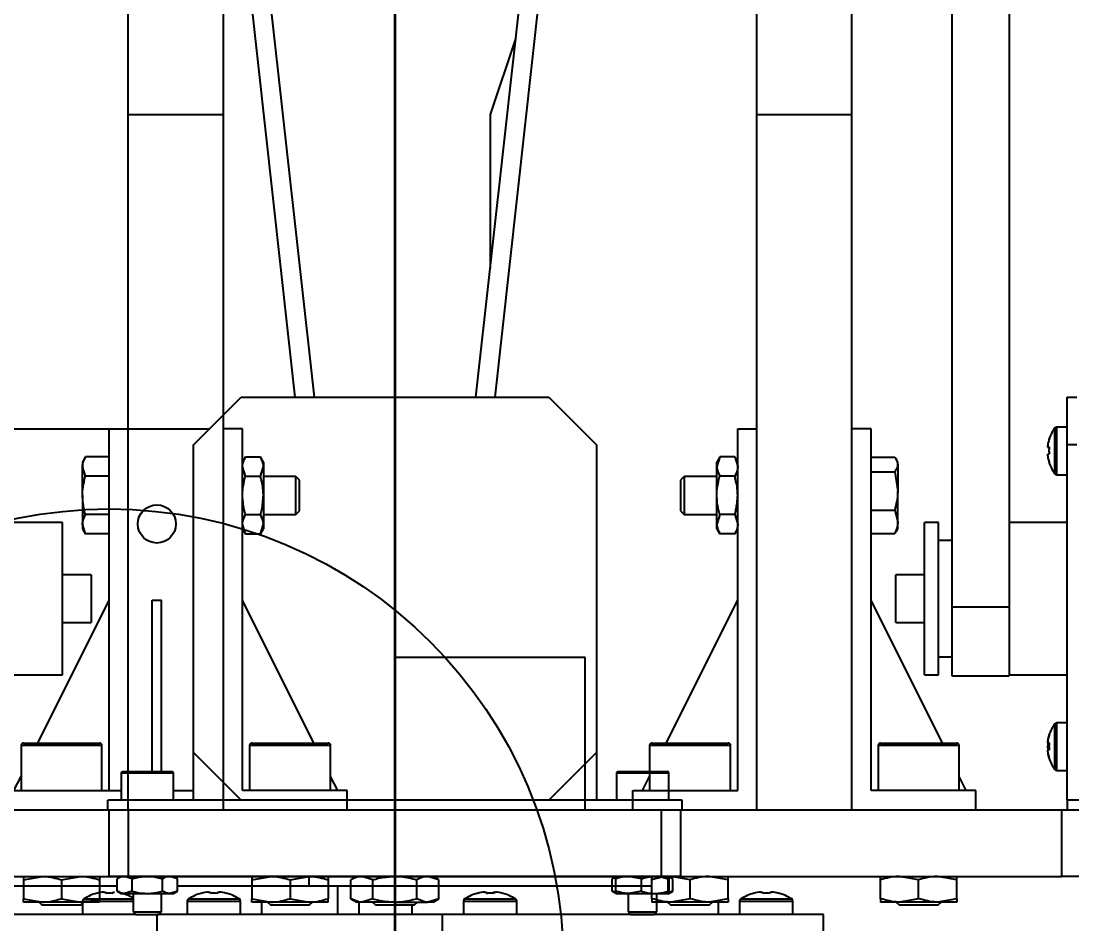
# Model space of a CAD drawing. Header units: millimetres. Extents: x -117 to 822, y -67 to 297.
# Drawn here: x 747 to 783.78, y 208.37 to 239.97 of the extents above; entities that cross this region are included whole.
import ezdxf

# ---------------------------------------------------------------- set-up
doc = ezdxf.new("R2010")
doc.units = ezdxf.units.MM
doc.layers.add('FORMAT', color=7, linetype='Continuous')
doc.layers.add('KHUNGTEN', color=7, linetype='Continuous', lineweight=35)
doc.styles.add('SLDTEXTSTYLE0', font='TXT', dxfattribs={"width": 0.663})
doc.dimstyles.new('SLDDIMSTYLE1', dxfattribs={"dimtxt": 3.5, "dimasz": 3.302, "dimexe": 0, "dimexo": 0.0625, "dimgap": 0.875, "dimtad": 1, "dimdec": 0, "dimlfac": 3, "dimrnd": 1e-09, "dimzin": 12, "dimdsep": 46, "dimtxsty": 'SLDTEXTSTYLE0', "dimsah": 1, "dimcen": 0.09, "dimadec": 0, "dimazin": 3, "dimtfac": 1, "dimtdec": 0, "dimtofl": 0, "dimtmove": 0, "dimatfit": 3, "dimfxl": 0, "dimfrac": 2, "dimtolj": 1, "dimtzin": 12, "dimarcsym": 0})

# ---------------------------------------------------------------- blocks, each defined once
blk = doc.blocks.new('_D_3')
at = {"layer": 'KHUNGTEN'}
for p, q in [((760.083, 258.032), (760.083, 164.699)), ((750.083, 174.699), (750.083, 164.699)), ((750.083, 165.699), (760.083, 165.699)), ((760.083, 165.699), (782.505, 165.699))]:
    blk.add_line(p, q, dxfattribs=at)
for points in [[(750.083, 165.699), (753.385, 165.191), (753.385, 166.207)], [(760.083, 165.699), (756.781, 166.207), (756.781, 165.191)]]:
    blk.add_solid(points, dxfattribs=at)
at = {"layer": 'KHUNGTEN', "char_height": 3.5, "attachment_point": 1, "style": 'SLDTEXTSTYLE0'}
for s, insert in [('30', (765.272, 170.215)), ('0.01', (773.672, 170.215)), ('%%p', (770.318, 170.21))]:
    blk.add_mtext(s, dxfattribs=dict(at, insert=insert))
blk = doc.blocks.new('_D_4')
at = {"layer": 'KHUNGTEN'}
for p, q in [((761.083, 259.032), (794.449, 259.032)), ((793.449, 259.032), (793.449, 175.699)), ((769.416, 175.699), (794.449, 175.699))]:
    blk.add_line(p, q, dxfattribs=at)
for points in [[(793.449, 259.032), (792.941, 255.73), (793.957, 255.73)], [(793.449, 175.699), (793.957, 179.001), (792.941, 179.001)]]:
    blk.add_solid(points, dxfattribs=at)
at = {"layer": 'KHUNGTEN', "char_height": 3.5, "attachment_point": 1, "rotation": 90, "style": 'SLDTEXTSTYLE0'}
for s, insert in [('0.01', (788.933, 215.871)), ('%%p', (788.938, 212.517)), ('250', (788.933, 204.948))]:
    blk.add_mtext(s, dxfattribs=dict(at, insert=insert))

msp = doc.modelspace()

# ---------------------------------------------------------------- linework, layer by layer
at = {"color": 7, "linetype": 'Continuous', "lineweight": 25}
for p, q in [((750.7455, 236.6985), (750.7455, 265.5589)), ((754.0788, 236.6985), (754.0788, 265.5589)), ((772.7455, 236.6985), (772.7455, 265.5589)), ((776.0788, 236.6985), (776.0788, 265.5589)), ((753.0889, 258.2556), (756.5802, 226.7985)), ((763.585, 226.7985), (767.0763, 258.2556)), ((779.5788, 258.2556), (779.5788, 219.4503)), ((781.5788, 258.2556), (781.5788, 219.4503)), ((753.9684, 256.3746), (757.251, 226.7985)), ((762.9142, 226.7985), (766.1968, 256.3746)), ((764.3111, 239.3838), (763.416, 236.6985)), ((750.7455, 236.6985), (754.0788, 236.6985)), ((750.7455, 212.3652), (750.7455, 236.6985)), ((754.0788, 212.3652), (754.0788, 236.6985)), ((763.416, 236.6985), (763.416, 231.3189)), ((772.7455, 236.6985), (776.0788, 236.6985)), ((772.7455, 212.3652), (772.7455, 236.6985)), ((776.0788, 212.3652), (776.0788, 236.6985)), ((753.0326, 225.1319), (754.6993, 226.7985)), ((754.6993, 226.7985), (765.466, 226.7985)), ((765.466, 226.7985), (767.1326, 225.1319)), ((783.6121, 226.7985), (783.9455, 226.7985)), ((783.6121, 225.1319), (783.6121, 226.7985)), ((741.7493, 225.6985), (753.5993, 225.6985)), ((750.0788, 213.0319), (750.0788, 225.6985)), ((750.0788, 225.6985), (750.7455, 225.6985)), ((754.7455, 225.6985), (754.0788, 225.6985)), ((754.7455, 213.0319), (754.7455, 225.6985)), ((772.0788, 213.0319), (772.0788, 225.6985)), ((772.0788, 225.6985), (772.7455, 225.6985)), ((776.7455, 225.6985), (776.0788, 225.6985)), ((776.7455, 213.0319), (776.7455, 225.6985)), ((783.6121, 225.757), (783.2438, 225.757)), ((753.0326, 214.3652), (753.0326, 225.1319)), ((767.1326, 225.1319), (767.1326, 214.3652)), ((783.9455, 225.1319), (783.6121, 225.1319)), ((783.6121, 212.6985), (783.6121, 225.1319)), ((782.9302, 225.0535), (782.9302, 225.109)), ((782.9302, 225.0552), (782.9302, 225.0403)), ((782.9302, 225.0535), (782.9795, 225.0533)), ((782.9795, 225.0404), (782.9302, 225.0403)), ((782.9302, 224.7472), (782.9302, 224.807)), ((749.2497, 224.7123), (749.1455, 224.5319)), ((749.1455, 224.5319), (749.1455, 224.3756)), ((750.0788, 224.7123), (749.2497, 224.7123)), ((754.8497, 224.7123), (754.7455, 224.5319)), ((754.8497, 224.7123), (755.3746, 224.7123)), ((755.4788, 224.5319), (755.3746, 224.7123)), ((755.4788, 224.5319), (755.4788, 224.3756)), ((771.4497, 224.7123), (771.3455, 224.5319)), ((771.4497, 224.7123), (771.3455, 224.3756)), ((771.3455, 224.3756), (771.3455, 224.5319)), ((771.9746, 224.7123), (771.4497, 224.7123)), ((772.0788, 224.5319), (771.9746, 224.7123)), ((771.9746, 224.7123), (772.0788, 224.3756)), ((776.7455, 224.7007), (777.5746, 224.7007)), ((777.6788, 224.5319), (777.6236, 224.6275)), ((777.6788, 224.4435), (777.6788, 224.5319)), ((777.6788, 224.4435), (777.6788, 223.5185)), ((782.9302, 224.7449), (782.9302, 224.7382)), ((749.1455, 223.3652), (749.1455, 224.3756)), ((749.2497, 224.0388), (749.1455, 224.3756)), ((750.0788, 224.0388), (749.2497, 224.0388)), ((754.8497, 224.0388), (754.7455, 224.3756)), ((754.8497, 224.0388), (755.3746, 224.0388)), ((755.3746, 224.0388), (755.4788, 224.3756)), ((755.4788, 224.3756), (755.4788, 223.3652)), ((756.6155, 224.0319), (755.4788, 224.0319)), ((756.7455, 223.9019), (756.6155, 224.0319)), ((756.6155, 223.3652), (756.6155, 224.0319)), ((770.2088, 224.0319), (770.0788, 223.9019)), ((771.3455, 224.0319), (770.2088, 224.0319)), ((770.2088, 224.0319), (770.2088, 223.9813)), ((771.3455, 223.3652), (771.3455, 224.3756)), ((771.9746, 224.0388), (771.4497, 224.0388)), ((776.7455, 224.1863), (777.5746, 224.1863)), ((777.5746, 224.1863), (777.6788, 223.5185)), ((783.2438, 224.0903), (783.6121, 224.0903)), ((756.7455, 223.3652), (756.7455, 223.9019)), ((770.0788, 223.9019), (770.0788, 222.8285)), ((770.2088, 223.9813), (770.2088, 222.6985)), ((749.1455, 223.3652), (749.1455, 222.3548)), ((755.4788, 223.3652), (755.4788, 222.3548)), ((756.6155, 222.6985), (756.6155, 223.3652)), ((756.7455, 222.8285), (756.7455, 223.3652)), ((771.3455, 222.3548), (771.3455, 223.3652)), ((777.6788, 222.4403), (777.6788, 223.5185)), ((750.0788, 222.6916), (749.2497, 222.6916)), ((754.8497, 222.6916), (755.3746, 222.6916)), ((755.4788, 222.6985), (756.6155, 222.6985)), ((756.6155, 222.6985), (756.7455, 222.8285)), ((770.0788, 222.8285), (770.2088, 222.6985)), ((770.2088, 222.6985), (771.3455, 222.6985)), ((771.4497, 222.6916), (771.3455, 222.3548)), ((771.9746, 222.6916), (771.4497, 222.6916)), ((771.9746, 222.6916), (772.0788, 222.3548)), ((776.7455, 222.8508), (777.5746, 222.8508)), ((777.5746, 222.8508), (777.6788, 222.4403)), ((748.4455, 222.4152), (746.0788, 222.4152)), ((748.4455, 217.0819), (748.4455, 222.4152)), ((749.2497, 222.018), (749.1455, 222.3548)), ((749.1455, 222.3548), (749.1455, 222.1985)), ((749.1455, 222.1985), (749.2497, 222.018)), ((754.8497, 222.018), (754.7455, 222.3548)), ((754.7455, 222.1985), (754.8497, 222.018)), ((755.3746, 222.018), (755.4788, 222.3548)), ((755.3746, 222.018), (755.4788, 222.1985)), ((755.4788, 222.3548), (755.4788, 222.1985)), ((771.3455, 222.1985), (771.3455, 222.3548)), ((771.3455, 222.1985), (771.4497, 222.018)), ((771.9746, 222.018), (772.0788, 222.1985)), ((777.6236, 222.1029), (777.6788, 222.1985)), ((777.6788, 222.1985), (777.6788, 222.4403)), ((779.1121, 222.4152), (778.6121, 222.4152)), ((778.6121, 217.0819), (778.6121, 222.4152)), ((779.1121, 217.0819), (779.1121, 222.4152)), ((783.6121, 222.4152), (781.5788, 222.4152)), ((750.0788, 222.018), (749.2497, 222.018)), ((754.8497, 222.018), (755.3746, 222.018)), ((771.9746, 222.018), (771.4497, 222.018)), ((776.7455, 222.0297), (777.5746, 222.0297)), ((777.5746, 222.0297), (777.6128, 222.1069)), ((779.5788, 221.7852), (779.1121, 221.7852)), ((749.4455, 220.5819), (748.4455, 220.5819)), ((749.4455, 220.5819), (749.4455, 218.9152)), ((778.6121, 220.5819), (777.6121, 220.5819)), ((777.6121, 219.7485), (777.6121, 220.5819)), ((747.5788, 214.6985), (750.0788, 219.6985)), ((751.5826, 213.6985), (751.5826, 219.6985)), ((751.5826, 219.6985), (751.916, 219.6985)), ((751.916, 213.6985), (751.916, 219.6985)), ((757.2455, 214.6985), (754.7455, 219.6985)), ((769.5788, 214.6985), (772.0788, 219.6985)), ((779.2455, 214.6985), (776.7455, 219.6985)), ((777.6121, 218.9152), (777.6121, 219.7485)), ((781.5788, 219.4503), (779.5788, 219.4503)), ((779.5788, 219.4503), (779.5788, 217.0452)), ((781.5788, 219.4503), (781.5788, 217.0452)), ((748.4455, 218.9152), (749.4455, 218.9152)), ((777.6121, 218.9152), (778.6121, 218.9152)), ((760.0788, 217.6985), (760.0788, 212.3652)), ((760.0788, 217.6985), (766.7455, 217.6985)), ((766.7455, 212.3652), (766.7455, 217.6985)), ((779.1121, 217.7119), (779.5788, 217.7119)), ((746.0788, 217.0819), (748.4455, 217.0819)), ((778.6121, 217.0819), (779.1121, 217.0819)), ((779.5788, 217.0452), (781.5788, 217.0452)), ((781.5788, 217.0819), (783.6121, 217.0819)), ((783.6121, 215.4068), (783.2438, 215.4068)), ((746.9955, 214.6152), (746.9955, 213.0319)), ((747.0788, 214.6985), (748.4121, 214.6985)), ((748.4121, 214.6985), (749.7455, 214.6985)), ((749.8288, 213.0319), (749.8288, 214.6152)), ((754.9955, 214.6152), (754.9955, 213.0319)), ((755.0788, 214.6985), (756.4121, 214.6985)), ((756.4121, 214.6985), (757.7455, 214.6985)), ((757.8288, 213.0319), (757.8288, 214.6152)), ((768.9955, 214.6152), (768.9955, 213.0319)), ((769.0788, 214.6985), (770.4121, 214.6985)), ((770.4121, 214.6985), (771.7455, 214.6985)), ((771.8288, 213.0319), (771.8288, 214.6152)), ((776.9955, 214.6152), (776.9955, 213.0319)), ((777.0788, 214.6985), (778.4121, 214.6985)), ((778.4121, 214.6985), (779.7455, 214.6985)), ((779.8288, 213.0319), (779.8288, 214.6152)), ((782.9302, 214.7865), (782.9302, 214.7925)), ((782.9302, 214.6996), (782.9302, 214.7563)), ((782.9302, 214.6996), (782.9302, 214.6939)), ((782.9302, 214.6996), (782.9795, 214.6995)), ((782.9795, 214.694), (782.9302, 214.6939)), ((782.9302, 214.6242), (782.9302, 214.6041)), ((782.9302, 214.5227), (782.9302, 214.6041)), ((782.9302, 214.3944), (782.9302, 214.4529)), ((754.6993, 212.6985), (753.0326, 214.3652)), ((753.0326, 212.6985), (753.0326, 214.3652)), ((767.1326, 214.3652), (765.466, 212.6985)), ((767.1326, 214.3652), (767.1326, 212.6985)), ((782.9302, 214.3944), (782.9302, 214.3905)), ((782.9302, 214.3604), (782.9302, 214.3544)), ((783.2438, 213.7401), (783.6121, 213.7401)), ((746.7455, 213.0319), (746.9955, 213.5319)), ((750.4993, 213.6485), (750.4993, 212.6985)), ((750.5493, 213.6985), (752.2826, 213.6985)), ((752.3326, 212.6985), (752.3326, 213.6485)), ((758.0788, 213.0319), (757.8288, 213.5319)), ((767.8326, 213.6485), (767.8326, 212.6985)), ((767.8826, 213.6985), (769.616, 213.6985)), ((768.7455, 213.0319), (768.9955, 213.5319)), ((769.666, 212.6985), (769.666, 213.6485)), ((780.0788, 213.0319), (779.8288, 213.5319)), ((741.7493, 213.0319), (750.4993, 213.0319)), ((746.4121, 213.0319), (750.0788, 213.0319)), ((752.3326, 213.0319), (753.0326, 213.0319)), ((758.4121, 213.0319), (754.7455, 213.0319)), ((758.4121, 212.3652), (758.4121, 213.0319)), ((768.4121, 213.0319), (772.0788, 213.0319)), ((768.4121, 212.3652), (768.4121, 213.0319)), ((780.4121, 213.0319), (776.7455, 213.0319)), ((780.4121, 212.3652), (780.4121, 213.0319)), ((750.0326, 212.3652), (750.0326, 212.6985)), ((754.6993, 212.6985), (750.0326, 212.6985)), ((765.466, 212.6985), (754.6993, 212.6985)), ((770.1326, 212.6985), (765.466, 212.6985)), ((770.1326, 212.3652), (770.1326, 212.6985)), ((792.9455, 212.6985), (783.6121, 212.6985)), ((783.6121, 212.6985), (783.6121, 212.3652)), ((730.0826, 212.3652), (750.0326, 212.3652)), ((743.4122, 212.3652), (783.4121, 212.3652)), ((750.0326, 212.3652), (750.0826, 212.3652)), ((750.0826, 210.0319), (750.0826, 212.3652)), ((750.0826, 212.3652), (750.7493, 212.3652)), ((750.7493, 212.3652), (750.7493, 210.0319)), ((750.7493, 212.3652), (769.416, 212.3652)), ((769.416, 210.0319), (769.416, 212.3652)), ((769.416, 212.3652), (770.0826, 212.3652)), ((770.0826, 212.3652), (770.1326, 212.3652)), ((770.0826, 212.3652), (770.0826, 210.0319)), ((783.4121, 212.3652), (783.4121, 210.0319)), ((783.4121, 212.3652), (783.6121, 212.3652)), ((783.6121, 212.3652), (792.9455, 212.3652)), ((730.0826, 210.0319), (750.0826, 210.0319)), ((743.4121, 210.0319), (783.4121, 210.0319)), ((744.9556, 209.6985), (750.0826, 209.6985)), ((747.0788, 209.9128), (747.7455, 210.0319)), ((747.0788, 209.9128), (747.0788, 209.2509)), ((748.4121, 209.9128), (749.0788, 210.0319)), ((748.4121, 209.9128), (748.4121, 209.2509)), ((749.7455, 209.9128), (749.7455, 209.2509)), ((750.7493, 210.0319), (750.0826, 210.0319)), ((750.0826, 209.6985), (750.3575, 209.6985)), ((750.4993, 210.0319), (750.3575, 209.95)), ((750.3575, 209.5137), (750.3575, 209.95)), ((750.8867, 209.95), (750.6221, 210.0319)), ((769.416, 210.0319), (750.7493, 210.0319)), ((750.8867, 209.5137), (750.8867, 209.95)), ((751.9452, 209.5137), (751.9452, 209.95)), ((752.4744, 209.95), (752.2098, 210.0319)), ((752.4744, 209.95), (752.3326, 210.0319)), ((752.4744, 209.5137), (752.4744, 209.95)), ((752.4744, 209.6985), (758.0826, 209.6985)), ((755.0788, 209.9128), (755.7455, 210.0319)), ((755.0788, 209.9128), (755.0788, 209.2509)), ((756.4121, 209.9128), (757.0788, 210.0319)), ((756.4121, 209.9128), (756.4121, 209.2509)), ((757.0826, 209.6985), (757.0826, 210.0319)), ((757.7455, 209.9128), (757.7455, 209.2509)), ((757.7455, 209.6985), (769.0788, 209.6985)), ((758.0826, 208.6985), (758.0826, 209.6985)), ((758.7493, 210.0319), (758.543, 209.9128)), ((758.543, 209.2509), (758.543, 209.9128)), ((759.3128, 209.9128), (758.9279, 210.0319)), ((759.3128, 209.2509), (759.3128, 209.9128)), ((760.8524, 209.2509), (760.8524, 209.9128)), ((761.6222, 209.9128), (761.2373, 210.0319)), ((761.6222, 209.9128), (761.416, 210.0319)), ((761.6222, 209.2509), (761.6222, 209.9128)), ((767.8326, 210.0319), (767.6908, 209.95)), ((767.8251, 209.9945), (767.6908, 209.95)), ((767.6908, 209.5137), (767.6908, 209.95)), ((767.8155, 209.95), (767.8331, 210.0319)), ((767.8155, 209.5137), (767.8155, 209.95)), ((768.7141, 209.95), (768.2648, 210.0319)), ((768.7141, 209.5137), (768.7141, 209.95)), ((769.0788, 209.2509), (769.0788, 209.9128)), ((770.0826, 210.0319), (769.416, 210.0319)), ((769.6478, 209.5137), (769.6478, 209.95)), ((769.683, 209.95), (769.6654, 210.0319)), ((769.8078, 209.95), (769.666, 210.0319)), ((769.683, 209.5137), (769.683, 209.95)), ((769.8078, 209.95), (769.7025, 209.9826)), ((770.4121, 209.9128), (769.7455, 210.0319)), ((769.8078, 209.5137), (769.8078, 209.95)), ((770.4121, 209.2509), (770.4121, 209.9128)), ((771.7455, 209.9128), (771.0788, 210.0319)), ((771.7455, 209.2509), (771.7455, 209.9128)), ((777.0788, 209.2509), (777.0788, 209.9128)), ((778.4121, 209.9128), (777.7455, 210.0319)), ((778.4121, 209.2509), (778.4121, 209.9128)), ((779.7455, 209.9128), (779.0788, 210.0319)), ((779.7455, 209.2509), (779.7455, 209.9128)), ((798.4121, 210.0319), (783.4121, 210.0319)), ((749.6472, 209.4359), (749.6451, 209.4401)), ((749.8944, 209.4833), (749.9593, 209.4833)), ((749.9593, 209.4833), (749.9593, 209.4359)), ((750.206, 209.4359), (750.206, 209.4833)), ((750.206, 209.4833), (750.2709, 209.4833)), ((750.3575, 209.5137), (750.4993, 209.4319)), ((750.4993, 209.4319), (750.6221, 209.4319)), ((750.8867, 209.5137), (750.6221, 209.4319)), ((750.6221, 209.4319), (751.416, 209.4319)), ((750.916, 209.4319), (750.916, 208.792)), ((751.416, 209.4319), (752.2098, 209.4319)), ((751.916, 208.792), (751.916, 209.4319)), ((752.4744, 209.5137), (752.2098, 209.4319)), ((752.2098, 209.4319), (752.3326, 209.4319)), ((752.3326, 209.4319), (752.4744, 209.5137)), ((753.31, 209.4359), (753.3079, 209.4401)), ((753.5572, 209.4833), (753.6221, 209.4833)), ((753.6221, 209.4833), (753.6221, 209.4359)), ((753.8688, 209.4359), (753.8688, 209.4833)), ((753.8688, 209.4833), (753.9337, 209.4833)), ((754.183, 209.4401), (754.1809, 209.4359)), ((763.2256, 209.4833), (763.2222, 209.4833)), ((763.2256, 209.4833), (763.2915, 209.4833)), ((763.5381, 209.4833), (763.5328, 209.4833)), ((763.5329, 209.4359), (763.5328, 209.4833)), ((763.5381, 209.4833), (763.538, 209.4359)), ((763.5381, 209.4833), (763.6021, 209.4833)), ((767.6908, 209.5137), (767.8326, 209.4319)), ((767.8251, 209.4693), (767.6908, 209.5137)), ((767.8155, 209.5137), (767.8331, 209.4319)), ((767.8331, 209.4319), (768.2648, 209.4319)), ((768.2493, 209.4319), (768.2493, 208.792)), ((768.7141, 209.5137), (768.2648, 209.4319)), ((768.2648, 209.4319), (769.181, 209.4319)), ((769.181, 209.4319), (769.6654, 209.4319)), ((769.2493, 208.792), (769.2493, 209.4319)), ((769.683, 209.5137), (769.6654, 209.4319)), ((769.666, 209.4319), (769.8078, 209.5137)), ((769.8078, 209.5137), (769.7025, 209.4812)), ((772.6434, 209.4359), (772.6413, 209.4401)), ((772.8905, 209.4833), (772.9555, 209.4833)), ((772.9555, 209.4833), (772.9555, 209.4359)), ((773.2021, 209.4359), (773.2021, 209.4833)), ((773.2021, 209.4833), (773.2671, 209.4833)), ((773.5163, 209.4401), (773.5142, 209.4359)), ((747.0788, 209.2509), (747.7455, 209.1319)), ((747.7455, 209.1319), (747.0788, 209.1319)), ((747.6271, 209.1319), (747.7271, 209.0319)), ((747.7271, 209.0319), (748.4121, 209.0319)), ((749.0788, 209.1319), (747.7455, 209.1319)), ((748.4121, 209.2509), (749.0788, 209.1319)), ((748.4121, 209.0319), (749.0971, 209.0319)), ((749.7455, 209.1319), (749.0788, 209.1319)), ((749.0971, 209.0319), (749.1971, 209.1319)), ((749.1493, 209.164), (749.1493, 208.6985)), ((752.8121, 209.164), (752.8121, 208.6985)), ((754.6788, 208.6985), (754.6788, 209.164)), ((755.0788, 209.2509), (755.7455, 209.1319)), ((755.7455, 209.1319), (755.0788, 209.1319)), ((755.4121, 209.1319), (755.4121, 208.6985)), ((755.6271, 209.1319), (755.7271, 209.0319)), ((755.7271, 209.0319), (756.4121, 209.0319)), ((757.0788, 209.1319), (755.7455, 209.1319)), ((756.4121, 209.2509), (757.0788, 209.1319)), ((756.4121, 209.0319), (757.0971, 209.0319)), ((757.7455, 209.1319), (757.0788, 209.1319)), ((757.0971, 209.0319), (757.1971, 209.1319)), ((758.543, 209.2509), (758.7493, 209.1319)), ((758.9279, 209.1319), (758.7493, 209.1319)), ((758.816, 209.1319), (758.816, 208.6985)), ((759.3128, 209.2509), (758.9279, 209.1319)), ((760.0826, 209.1319), (758.9279, 209.1319)), ((759.2976, 209.1319), (759.3976, 209.0319)), ((759.3976, 209.0319), (760.7676, 209.0319)), ((760.0826, 209.1319), (761.2373, 209.1319)), ((760.6826, 208.6985), (760.6826, 209.0319)), ((760.7676, 209.0319), (760.8676, 209.1319)), ((761.6222, 209.2509), (761.2373, 209.1319)), ((761.416, 209.1319), (761.2373, 209.1319)), ((761.416, 209.1319), (761.6222, 209.2509)), ((762.4788, 209.164), (762.4788, 208.6985)), ((764.3455, 208.6985), (764.3455, 209.164)), ((769.7455, 209.1319), (769.0788, 209.1319)), ((769.6271, 209.1319), (769.7271, 209.0319)), ((769.7271, 209.0319), (770.4121, 209.0319)), ((770.4121, 209.2509), (769.7455, 209.1319)), ((771.0788, 209.1319), (769.7455, 209.1319)), ((770.4121, 209.0319), (771.0971, 209.0319)), ((771.7455, 209.2509), (771.0788, 209.1319)), ((771.7455, 209.1319), (771.0788, 209.1319)), ((771.0971, 209.0319), (771.1971, 209.1319)), ((771.4121, 208.6985), (771.4121, 209.1319)), ((772.1455, 209.164), (772.1455, 208.6985)), ((774.0121, 208.6985), (774.0121, 209.164)), ((777.7455, 209.1319), (777.0788, 209.1319)), ((777.6271, 209.1319), (777.7271, 209.0319)), ((777.7271, 209.0319), (778.4121, 209.0319)), ((778.4121, 209.2509), (777.7455, 209.1319)), ((779.0788, 209.1319), (777.7455, 209.1319)), ((778.4121, 209.0319), (779.0971, 209.0319)), ((779.7455, 209.2509), (779.0788, 209.1319)), ((779.7455, 209.1319), (779.0788, 209.1319)), ((779.0971, 209.0319), (779.1971, 209.1319)), ((751.0095, 208.6985), (738.416, 208.6985)), ((750.916, 208.792), (751.0095, 208.6985)), ((750.916, 208.792), (751.916, 208.792)), ((751.0095, 208.6985), (751.8225, 208.6985)), ((751.7455, 208.6985), (751.7455, 208.0319)), ((775.0788, 208.6985), (751.7455, 208.6985)), ((751.8225, 208.6985), (751.916, 208.792)), ((761.7493, 208.6985), (751.8225, 208.6985)), ((761.7493, 208.0319), (761.7493, 208.6985)), ((768.2493, 208.792), (768.3428, 208.6985)), ((768.2493, 208.792), (769.2493, 208.792)), ((768.3428, 208.6985), (769.1558, 208.6985)), ((769.1558, 208.6985), (769.2493, 208.792)), ((775.0788, 208.0319), (775.0788, 208.6985))]:
    msp.add_line(p, q, dxfattribs=at)
at = {"color": 8, "linetype": 'Continuous', "lineweight": 25}
for p, q in [((783.1799, 224.9529), (783.1799, 225.725)), ((783.2438, 224.9541), (783.2438, 225.757)), ((783.1799, 224.1222), (783.1799, 224.9529)), ((783.2438, 224.0903), (783.2438, 224.9541)), ((783.1799, 214.586), (783.1799, 215.3748)), ((783.2438, 214.5865), (783.2438, 215.4068)), ((748.4121, 214.6152), (746.9955, 214.6152)), ((749.8288, 214.6152), (748.4121, 214.6152)), ((756.4121, 214.6152), (754.9955, 214.6152)), ((757.8288, 214.6152), (756.4121, 214.6152)), ((770.4121, 214.6152), (768.9955, 214.6152)), ((771.8288, 214.6152), (770.4121, 214.6152)), ((778.4121, 214.6152), (776.9955, 214.6152)), ((779.8288, 214.6152), (778.4121, 214.6152)), ((783.1799, 213.772), (783.1799, 214.586)), ((783.2438, 213.7401), (783.2438, 214.5865)), ((752.3326, 213.6485), (750.4993, 213.6485)), ((769.666, 213.6485), (767.8326, 213.6485)), ((749.1493, 209.164), (750.916, 209.164)), ((749.1911, 209.2401), (750.916, 209.2401)), ((752.8121, 209.164), (754.6788, 209.164)), ((752.854, 209.2401), (754.6369, 209.2401)), ((762.4788, 209.164), (764.3454, 209.164)), ((762.5207, 209.2401), (764.3035, 209.2401)), ((772.1455, 209.164), (774.0121, 209.164)), ((772.1873, 209.2401), (773.9703, 209.2401))]:
    msp.add_line(p, q, dxfattribs=at)
at = {"color": 7, "linetype": 'Continuous', "lineweight": 25, "flags": 128}
for points in [[(782.9773, 225.3207), (782.9772, 225.3209), (782.9756, 225.3228), (782.9746, 225.3244), (782.9743, 225.3257), (782.9746, 225.3267), (782.9756, 225.3273), (782.9772, 225.3276), (782.9795, 225.3276)], [(782.9795, 224.5286), (782.9772, 224.5264), (782.9756, 224.5245), (782.9746, 224.5228), (782.9743, 224.5216), (782.9744, 224.5211)], [(782.9795, 214.9712), (782.9772, 214.9728), (782.9756, 214.9741), (782.9746, 214.9751), (782.9743, 214.9757), (782.9746, 214.976), (782.9756, 214.976), (782.9772, 214.9757), (782.9795, 214.9751)], [(782.9795, 214.1756), (782.9772, 214.174), (782.9756, 214.1727), (782.9746, 214.1718), (782.9743, 214.1711), (782.9743, 214.171)], [(762.9785, 209.4359), (762.9771, 209.4377), (762.976, 209.439), (762.9752, 209.4398), (762.9747, 209.4401), (762.9746, 209.4401)], [(763.8458, 209.4359), (763.8471, 209.4377), (763.8482, 209.439), (763.8491, 209.4398), (763.8496, 209.4401), (763.8499, 209.4398), (763.85, 209.439), (763.8497, 209.4377), (763.8493, 209.4359)]]:
    msp.add_lwpolyline(points, dxfattribs=at)
at = {"color": 7, "linetype": 'Continuous', "lineweight": 25}
msp.add_circle((751.7493, 222.3652), 0.6667, dxfattribs=at)
for centre, radius, start, end in [((784.2455, 224.9236), 1.3333, 143.05387, 162.42629), ((783.2438, 225.677), 0.08, 90, 143.05387), ((784.2438, 224.9281), 1.326, 162.46443, 172.15867), ((783.0169, 224.6752), 0.3881, 95.54221, 102.90958), ((783.0169, 225.4185), 0.3881, 257.09042, 264.45779), ((783.0169, 224.4287), 0.3881, 95.54221, 102.90958), ((784.2438, 224.9282), 1.326, 187.84133, 197.53557), ((784.4434, 224.9382), 1.4691, 175.18738, 184.81262), ((784.4413, 224.9089), 1.467, 179.42503, 183.68047), ((784.2438, 224.9191), 1.326, 187.84133, 197.53557), ((784.2455, 224.9236), 1.3333, 197.57371, 216.94613), ((783.2438, 224.1703), 0.08, 216.94613, 270), ((784.2455, 214.5734), 1.3333, 143.05387, 162.43483), ((783.2438, 215.3268), 0.08, 90, 143.05387), ((784.2455, 214.5734), 1.3333, 162.43483, 170.54502), ((784.2452, 214.5754), 1.3273, 162.47351, 172.16298), ((784.2452, 214.5715), 1.3273, 162.47351, 172.16298), ((783.5527, 214.659), 0.6354, 162.63121, 168.4264), ((747.0788, 214.6152), 0.0833, 90, 180), ((749.7455, 214.6152), 0.0833, 0, 90), ((755.0788, 214.6152), 0.0833, 90, 180), ((757.7455, 214.6152), 0.0833, 0, 90), ((769.0788, 214.6152), 0.0833, 90, 180), ((771.7455, 214.6152), 0.0833, 0, 90), ((777.0788, 214.6152), 0.0833, 90, 180), ((779.7455, 214.6152), 0.0833, 0, 90), ((783.0156, 213.8289), 0.8748, 92.36744, 95.59921), ((783.0156, 215.5646), 0.8748, 264.40079, 267.63256), ((783.6706, 214.4862), 0.7531, 164.10081, 169.43918), ((783.5585, 214.4752), 0.6414, 160.25691, 168.40298), ((783.6706, 214.6607), 0.7531, 190.56082, 195.89919), ((783.0156, 213.5823), 0.8748, 92.36744, 95.59921), ((784.445, 214.5797), 1.4707, 175.19, 184.81), ((784.4435, 214.5671), 1.4692, 179.7533, 184.81222), ((784.2452, 214.5754), 1.3273, 187.83702, 197.52649), ((784.2452, 214.5715), 1.3273, 187.83702, 197.52649), ((783.6776, 214.4962), 0.7603, 190.5847, 198.9512), ((784.2455, 214.5734), 1.3333, 189.45498, 197.56517), ((784.2455, 214.5734), 1.3333, 197.56517, 216.94613), ((783.2438, 213.8201), 0.08, 216.94613, 270), ((750.5493, 213.6485), 0.05, 90, 180), ((752.2826, 213.6485), 0.05, 0, 90), ((767.8826, 213.6485), 0.05, 90, 180), ((769.616, 213.6485), 0.05, 0, 90), ((750.0826, 207.8319), 1.6667, 105.21928, 122.33603), ((750.0826, 207.8319), 1.6621, 96.50342, 105.18786), ((750.0826, 207.6143), 1.8258, 86.1266, 93.8734), ((750.0826, 207.8319), 1.6667, 60, 74.78072), ((753.7455, 207.8319), 1.6667, 105.21928, 122.33603), ((753.7455, 207.8319), 1.6621, 96.50342, 105.18786), ((753.7455, 207.6143), 1.8258, 86.1266, 93.8734), ((753.7455, 207.8319), 1.6621, 74.81214, 83.49658), ((753.7455, 207.8319), 1.6667, 57.66397, 74.78072), ((763.4121, 207.8319), 1.6667, 105.22063, 122.33603), ((763.4104, 207.8322), 1.6618, 96.50407, 105.18929), ((763.4139, 207.8322), 1.6618, 96.50407, 105.18929), ((763.406, 207.6159), 1.8241, 89.80682, 93.87507), ((762.5263, 209.4035), 0.7693, 2.41719, 5.95423), ((763.4182, 207.6147), 1.8254, 86.12622, 93.87378), ((764.298, 209.4035), 0.7693, 174.04577, 177.58281), ((762.7729, 209.4035), 0.7693, 2.41719, 5.95423), ((763.4139, 207.8322), 1.6618, 74.81071, 83.49593), ((763.4121, 207.8319), 1.6667, 57.66397, 74.77937), ((773.0788, 207.8319), 1.6667, 105.21928, 122.33603), ((773.0788, 207.8319), 1.6621, 96.50342, 105.18786), ((773.0788, 207.6143), 1.8258, 86.1266, 93.8734), ((773.0788, 207.8319), 1.6621, 74.81214, 83.49658), ((773.0788, 207.8319), 1.6667, 57.66397, 74.78072), ((749.2393, 209.164), 0.09, 122.33603, 180), ((752.9021, 209.164), 0.09, 122.33603, 180), ((754.5888, 209.164), 0.09, 0, 57.66397), ((762.5688, 209.164), 0.09, 122.33603, 180), ((764.2555, 209.164), 0.09, 0, 57.66397), ((772.2355, 209.164), 0.09, 122.33603, 180), ((773.9221, 209.164), 0.09, 0, 57.66397)]:
    msp.add_arc(centre, radius, start, end, dxfattribs=at)
for points, knots in [([(749.1455, 224.3756), (749.1456, 224.3835), (749.1471, 224.4973), (749.2002, 224.6087), (749.2497, 224.7123)], [0, 0, 0, 0, 0.0701742, 1, 1, 1, 1]), ([(754.7455, 224.3756), (754.7456, 224.3835), (754.7471, 224.4973), (754.8002, 224.6087), (754.8497, 224.7123)], [0, 0, 0, 0, 0.0701742, 1, 1, 1, 1]), ([(755.4788, 224.3756), (755.4787, 224.3835), (755.4772, 224.4973), (755.424, 224.6087), (755.3746, 224.7123)], [0, 0, 0, 0, 0.0701742, 1, 1, 1, 1]), ([(777.5746, 224.7007), (777.5868, 224.6841), (777.6484, 224.6003), (777.6653, 224.5133), (777.6788, 224.4435)], [0, 0, 0, 0, 0.1982747, 1, 1, 1, 1]), ([(777.6788, 224.4435), (777.6777, 224.4241), (777.673, 224.3371), (777.6177, 224.2523), (777.5746, 224.1863)], [0, 0, 0, 0, 0.2218685, 1, 1, 1, 1]), ([(749.1455, 223.3652), (749.1465, 223.4158), (749.1513, 223.6437), (749.2066, 223.8659), (749.2497, 224.0388)], [0, 0, 0, 0, 0.2218685, 1, 1, 1, 1]), ([(754.7455, 223.3652), (754.747, 223.4264), (754.7528, 223.6544), (754.8087, 223.8764), (754.8497, 224.0388)], [0, 0, 0, 0, 0.2686336, 1, 1, 1, 1]), ([(755.4788, 223.3652), (755.4773, 223.4264), (755.4715, 223.6544), (755.4155, 223.8764), (755.3746, 224.0388)], [0, 0, 0, 0, 0.2686336, 1, 1, 1, 1]), ([(771.3455, 224.3756), (771.3456, 224.3676), (771.3471, 224.2538), (771.4002, 224.1424), (771.4497, 224.0388)], [0, 0, 0, 0, 0.0701742, 1, 1, 1, 1]), ([(771.3455, 223.3652), (771.347, 223.4264), (771.3528, 223.6544), (771.4087, 223.8764), (771.4497, 224.0388)], [0, 0, 0, 0, 0.2686336, 1, 1, 1, 1]), ([(772.0788, 224.3756), (772.0787, 224.3676), (772.0772, 224.2538), (772.024, 224.1424), (771.9746, 224.0388)], [0, 0, 0, 0, 0.0701742, 1, 1, 1, 1]), ([(772.0788, 223.3652), (772.0773, 223.4264), (772.0715, 223.6544), (772.0155, 223.8764), (771.9746, 224.0388)], [0, 0, 0, 0, 0.2686336, 1, 1, 1, 1]), ([(749.2497, 222.6916), (749.2375, 222.7351), (749.1759, 222.9543), (749.159, 223.1824), (749.1455, 223.3652)], [0, 0, 0, 0, 0.1982747, 1, 1, 1, 1]), ([(754.8497, 222.6916), (754.8339, 222.7482), (754.7729, 222.9677), (754.7571, 223.1958), (754.7455, 223.3652)], [0, 0, 0, 0, 0.2575513, 1, 1, 1, 1]), ([(755.3746, 222.6916), (755.3903, 222.7482), (755.4514, 222.9677), (755.4671, 223.1958), (755.4788, 223.3652)], [0, 0, 0, 0, 0.2575513, 1, 1, 1, 1]), ([(771.4497, 222.6916), (771.4339, 222.7482), (771.3729, 222.9677), (771.3571, 223.1958), (771.3455, 223.3652)], [0, 0, 0, 0, 0.2575513, 1, 1, 1, 1]), ([(771.9746, 222.6916), (771.9903, 222.7482), (772.0514, 222.9677), (772.0671, 223.1958), (772.0788, 223.3652)], [0, 0, 0, 0, 0.2575513, 1, 1, 1, 1]), ([(777.6788, 223.5185), (777.6787, 223.5027), (777.6772, 223.2772), (777.624, 223.0562), (777.5746, 222.8508)], [0, 0, 0, 0, 0.0701742, 1, 1, 1, 1]), ([(749.1455, 222.3548), (749.1456, 222.3628), (749.1471, 222.4765), (749.2002, 222.588), (749.2497, 222.6916)], [0, 0, 0, 0, 0.0701742, 1, 1, 1, 1]), ([(754.7455, 222.3548), (754.7456, 222.3628), (754.7471, 222.4765), (754.8002, 222.588), (754.8497, 222.6916)], [0, 0, 0, 0, 0.0701742, 1, 1, 1, 1]), ([(755.4788, 222.3548), (755.4787, 222.3628), (755.4772, 222.4765), (755.424, 222.588), (755.3746, 222.6916)], [0, 0, 0, 0, 0.0701742, 1, 1, 1, 1]), ([(771.3455, 222.3548), (771.3456, 222.3468), (771.3471, 222.2331), (771.4002, 222.1217), (771.4497, 222.018)], [0, 0, 0, 0, 0.0701742, 1, 1, 1, 1]), ([(772.0788, 222.3548), (772.0787, 222.3468), (772.0772, 222.2331), (772.024, 222.1217), (771.9746, 222.018)], [0, 0, 0, 0, 0.0701742, 1, 1, 1, 1]), ([(777.6788, 222.4403), (777.6787, 222.4305), (777.6772, 222.2919), (777.624, 222.156), (777.5746, 222.0297)], [0, 0, 0, 0, 0.0701742, 1, 1, 1, 1]), ([(747.0788, 210.0319), (747.0788, 210.0301), (747.0788, 210.0235), (747.0788, 209.9596), (747.0788, 209.9128)], [0, 0, 0, 0, 0.2686336, 1, 1, 1, 1]), ([(747.7455, 210.0319), (747.7613, 210.0317), (747.9864, 210.03), (748.207, 209.9693), (748.4121, 209.9128)], [0, 0, 0, 0, 0.0701852, 1, 1, 1, 1]), ([(749.0788, 210.0319), (749.0946, 210.0317), (749.3197, 210.03), (749.5403, 209.9693), (749.7455, 209.9128)], [0, 0, 0, 0, 0.0701852, 1, 1, 1, 1]), ([(749.7455, 210.0319), (749.7455, 210.0301), (749.7455, 210.0235), (749.7455, 209.9596), (749.7455, 209.9128)], [0, 0, 0, 0, 0.2686336, 1, 1, 1, 1]), ([(750.6221, 210.0319), (750.6158, 210.0318), (750.5265, 210.0306), (750.4389, 209.9888), (750.3575, 209.95)], [0, 0, 0, 0, 0.07015027, 1, 1, 1, 1]), ([(750.8867, 209.95), (750.9311, 209.9623), (751.1037, 210.0103), (751.2829, 210.0227), (751.416, 210.0319)], [0, 0, 0, 0, 0.2575513, 1, 1, 1, 1]), ([(751.416, 210.0319), (751.4641, 210.0306), (751.6432, 210.0261), (751.8176, 209.9821), (751.9452, 209.95)], [0, 0, 0, 0, 0.2686336, 1, 1, 1, 1]), ([(752.2098, 210.0319), (752.2035, 210.0318), (752.1142, 210.0306), (752.0266, 209.9888), (751.9452, 209.95)], [0, 0, 0, 0, 0.0701503, 1, 1, 1, 1]), ([(755.0788, 210.0319), (755.0788, 210.0301), (755.0788, 210.0235), (755.0788, 209.9596), (755.0788, 209.9128)], [0, 0, 0, 0, 0.2686336, 1, 1, 1, 1]), ([(755.7455, 210.0319), (755.7613, 210.0317), (755.9864, 210.03), (756.207, 209.9693), (756.4121, 209.9128)], [0, 0, 0, 0, 0.0701852, 1, 1, 1, 1]), ([(757.0788, 210.0319), (757.0946, 210.0317), (757.3197, 210.03), (757.5403, 209.9693), (757.7455, 209.9128)], [0, 0, 0, 0, 0.0701852, 1, 1, 1, 1]), ([(757.7455, 210.0319), (757.7455, 210.0301), (757.7455, 210.0235), (757.7455, 209.9596), (757.7455, 209.9128)], [0, 0, 0, 0, 0.2686336, 1, 1, 1, 1]), ([(758.9279, 210.0319), (758.9188, 210.0317), (758.7888, 210.03), (758.6614, 209.9693), (758.543, 209.9128)], [0, 0, 0, 0, 0.0701852, 1, 1, 1, 1]), ([(759.3128, 209.9128), (759.3774, 209.9307), (759.6284, 210.0006), (759.8891, 210.0185), (760.0826, 210.0319)], [0, 0, 0, 0, 0.2575513, 1, 1, 1, 1]), ([(760.0826, 210.0319), (760.1526, 210.0301), (760.4132, 210.0235), (760.6669, 209.9596), (760.8524, 209.9128)], [0, 0, 0, 0, 0.2686336, 1, 1, 1, 1]), ([(761.2373, 210.0319), (761.2282, 210.0317), (761.0982, 210.03), (760.9708, 209.9693), (760.8524, 209.9128)], [0, 0, 0, 0, 0.0701852, 1, 1, 1, 1]), ([(768.2648, 210.0319), (768.2542, 210.0318), (768.1024, 210.0306), (767.9538, 209.9888), (767.8155, 209.95)], [0, 0, 0, 0, 0.0701503, 1, 1, 1, 1]), ([(768.7141, 209.95), (768.7533, 209.9623), (768.9055, 210.0103), (769.0636, 210.0227), (769.181, 210.0319)], [0, 0, 0, 0, 0.2575513, 1, 1, 1, 1]), ([(769.7455, 210.0319), (769.7297, 210.0317), (769.5045, 210.03), (769.2839, 209.9693), (769.0788, 209.9128)], [0, 0, 0, 0, 0.0701852, 1, 1, 1, 1]), ([(769.0788, 209.9128), (769.0788, 209.9307), (769.0788, 210.0006), (769.0788, 210.0185), (769.0788, 210.0319)], [0, 0, 0, 0, 0.2575513, 1, 1, 1, 1]), ([(769.181, 210.0319), (769.2234, 210.0306), (769.3814, 210.0261), (769.5353, 209.9821), (769.6478, 209.95)], [0, 0, 0, 0, 0.2686336, 1, 1, 1, 1]), ([(769.6654, 210.0319), (769.665, 210.0318), (769.6591, 210.0306), (769.6533, 209.9888), (769.6478, 209.95)], [0, 0, 0, 0, 0.0701503, 1, 1, 1, 1]), ([(771.0788, 210.0319), (771.063, 210.0317), (770.8379, 210.03), (770.6173, 209.9693), (770.4121, 209.9128)], [0, 0, 0, 0, 0.0701852, 1, 1, 1, 1]), ([(771.7455, 209.9128), (771.7455, 209.9307), (771.7455, 210.0006), (771.7455, 210.0185), (771.7455, 210.0319)], [0, 0, 0, 0, 0.2575513, 1, 1, 1, 1]), ([(777.7455, 210.0319), (777.7297, 210.0317), (777.5045, 210.03), (777.2839, 209.9693), (777.0788, 209.9128)], [0, 0, 0, 0, 0.0701852, 1, 1, 1, 1]), ([(777.0788, 209.9128), (777.0788, 209.9307), (777.0788, 210.0006), (777.0788, 210.0185), (777.0788, 210.0319)], [0, 0, 0, 0, 0.2575513, 1, 1, 1, 1]), ([(779.0788, 210.0319), (779.063, 210.0317), (778.8379, 210.03), (778.6173, 209.9693), (778.4121, 209.9128)], [0, 0, 0, 0, 0.0701852, 1, 1, 1, 1]), ([(779.7455, 209.9128), (779.7455, 209.9307), (779.7455, 210.0006), (779.7455, 210.0185), (779.7455, 210.0319)], [0, 0, 0, 0, 0.2575513, 1, 1, 1, 1]), ([(750.6221, 209.4319), (750.6158, 209.4319), (750.5265, 209.4331), (750.4389, 209.4749), (750.3575, 209.5137)], [0, 0, 0, 0, 0.0701503, 1, 1, 1, 1]), ([(750.8867, 209.5137), (750.9311, 209.5014), (751.1037, 209.4534), (751.2829, 209.441), (751.416, 209.4319)], [0, 0, 0, 0, 0.2575513, 1, 1, 1, 1]), ([(751.416, 209.4319), (751.4641, 209.4331), (751.6432, 209.4376), (751.8176, 209.4816), (751.9452, 209.5137)], [0, 0, 0, 0, 0.2686336, 1, 1, 1, 1]), ([(752.2098, 209.4319), (752.2035, 209.4319), (752.1142, 209.4331), (752.0266, 209.4749), (751.9452, 209.5137)], [0, 0, 0, 0, 0.07015027, 1, 1, 1, 1]), ([(768.2648, 209.4319), (768.2542, 209.4319), (768.1024, 209.4331), (767.9538, 209.4749), (767.8155, 209.5137)], [0, 0, 0, 0, 0.0701503, 1, 1, 1, 1]), ([(768.7141, 209.5137), (768.7533, 209.5014), (768.9055, 209.4534), (769.0636, 209.441), (769.181, 209.4319)], [0, 0, 0, 0, 0.2575513, 1, 1, 1, 1]), ([(769.181, 209.4319), (769.2234, 209.4331), (769.3814, 209.4376), (769.5353, 209.4816), (769.6478, 209.5137)], [0, 0, 0, 0, 0.2686336, 1, 1, 1, 1]), ([(769.6654, 209.4319), (769.665, 209.4319), (769.6591, 209.4331), (769.6533, 209.4749), (769.6478, 209.5137)], [0, 0, 0, 0, 0.07015027, 1, 1, 1, 1]), ([(747.0788, 209.1319), (747.0788, 209.1336), (747.0788, 209.1402), (747.0788, 209.2042), (747.0788, 209.2509)], [0, 0, 0, 0, 0.2686336, 1, 1, 1, 1]), ([(747.7455, 209.1319), (747.7613, 209.132), (747.9864, 209.1337), (748.207, 209.1944), (748.4121, 209.2509)], [0, 0, 0, 0, 0.0701852, 1, 1, 1, 1]), ([(749.0788, 209.1319), (749.0946, 209.132), (749.3197, 209.1337), (749.5403, 209.1944), (749.7455, 209.2509)], [0, 0, 0, 0, 0.0701852, 1, 1, 1, 1]), ([(749.7455, 209.1319), (749.7455, 209.1336), (749.7455, 209.1402), (749.7455, 209.2042), (749.7455, 209.2509)], [0, 0, 0, 0, 0.2686336, 1, 1, 1, 1]), ([(755.0788, 209.1319), (755.0788, 209.1336), (755.0788, 209.1402), (755.0788, 209.2042), (755.0788, 209.2509)], [0, 0, 0, 0, 0.2686336, 1, 1, 1, 1]), ([(755.7455, 209.1319), (755.7613, 209.132), (755.9864, 209.1337), (756.207, 209.1944), (756.4121, 209.2509)], [0, 0, 0, 0, 0.0701852, 1, 1, 1, 1]), ([(757.0788, 209.1319), (757.0946, 209.132), (757.3197, 209.1337), (757.5403, 209.1944), (757.7455, 209.2509)], [0, 0, 0, 0, 0.0701852, 1, 1, 1, 1]), ([(757.7455, 209.1319), (757.7455, 209.1336), (757.7455, 209.1402), (757.7455, 209.2042), (757.7455, 209.2509)], [0, 0, 0, 0, 0.2686336, 1, 1, 1, 1]), ([(758.9279, 209.1319), (758.9188, 209.132), (758.7888, 209.1337), (758.6614, 209.1944), (758.543, 209.2509)], [0, 0, 0, 0, 0.0701852, 1, 1, 1, 1]), ([(759.3128, 209.2509), (759.3774, 209.233), (759.6284, 209.1632), (759.8891, 209.1452), (760.0826, 209.1319)], [0, 0, 0, 0, 0.2575513, 1, 1, 1, 1]), ([(760.0826, 209.1319), (760.1526, 209.1336), (760.4132, 209.1402), (760.6669, 209.2042), (760.8524, 209.2509)], [0, 0, 0, 0, 0.2686336, 1, 1, 1, 1]), ([(761.2373, 209.1319), (761.2282, 209.132), (761.0982, 209.1337), (760.9708, 209.1944), (760.8524, 209.2509)], [0, 0, 0, 0, 0.0701852, 1, 1, 1, 1]), ([(769.7455, 209.1319), (769.7297, 209.132), (769.5045, 209.1337), (769.2839, 209.1944), (769.0788, 209.2509)], [0, 0, 0, 0, 0.0701852, 1, 1, 1, 1]), ([(769.0788, 209.2509), (769.0788, 209.233), (769.0788, 209.1632), (769.0788, 209.1452), (769.0788, 209.1319)], [0, 0, 0, 0, 0.2575513, 1, 1, 1, 1]), ([(771.0788, 209.1319), (771.063, 209.132), (770.8379, 209.1337), (770.6173, 209.1944), (770.4121, 209.2509)], [0, 0, 0, 0, 0.0701852, 1, 1, 1, 1]), ([(771.7455, 209.2509), (771.7455, 209.233), (771.7455, 209.1632), (771.7455, 209.1452), (771.7455, 209.1319)], [0, 0, 0, 0, 0.2575513, 1, 1, 1, 1]), ([(777.7455, 209.1319), (777.7297, 209.132), (777.5045, 209.1337), (777.2839, 209.1944), (777.0788, 209.2509)], [0, 0, 0, 0, 0.0701852, 1, 1, 1, 1]), ([(777.0788, 209.2509), (777.0788, 209.233), (777.0788, 209.1632), (777.0788, 209.1452), (777.0788, 209.1319)], [0, 0, 0, 0, 0.2575513, 1, 1, 1, 1]), ([(779.0788, 209.1319), (779.063, 209.132), (778.8379, 209.1337), (778.6173, 209.1944), (778.4121, 209.2509)], [0, 0, 0, 0, 0.0701852, 1, 1, 1, 1]), ([(779.7455, 209.2509), (779.7455, 209.233), (779.7455, 209.1632), (779.7455, 209.1452), (779.7455, 209.1319)], [0, 0, 0, 0, 0.2575513, 1, 1, 1, 1])]:
    msp.add_open_spline(points, degree=3, knots=knots, dxfattribs=at)
at = {"layer": 'FORMAT'}
msp.add_circle((750.0826, 206.9877), 15.9012, dxfattribs=at)

# ---------------------------------------------------------------- dimensions: what is measured, and where the dimension line sits
at = {"layer": 'KHUNGTEN'}
dim = msp.add_linear_dim(base=(760.0826, 165.6985), p1=(750.0826, 175.6985), p2=(760.0826, 259.0319), text='<>%%p0.01', dimstyle='SLDDIMSTYLE1', dxfattribs=at)
dim.commit()
dim.dimension.update_dxf_attribs({"geometry": '_D_3', "text_midpoint": (773.8886, 165.6985), "dimtype": 160})
dim = msp.add_linear_dim(base=(793.4493, 175.6985), p1=(760.0826, 259.0319), p2=(768.416, 175.6985), angle=90, text='<>%%p0.01', dimstyle='SLDDIMSTYLE1', dxfattribs=at)
dim.commit()
dim.dimension.update_dxf_attribs({"geometry": '_D_4', "text_midpoint": (793.4493, 214.826), "dimtype": 160})

doc.saveas('drawing.dxf')
